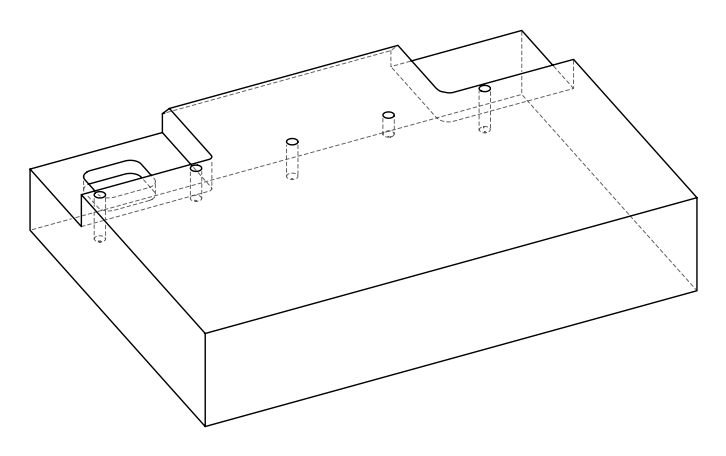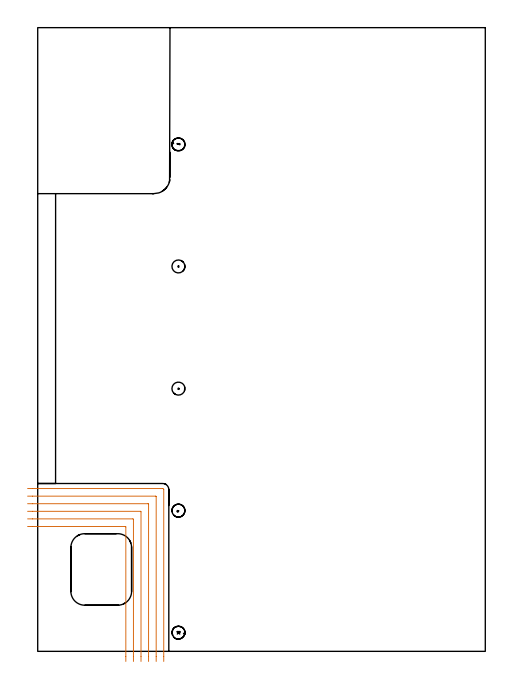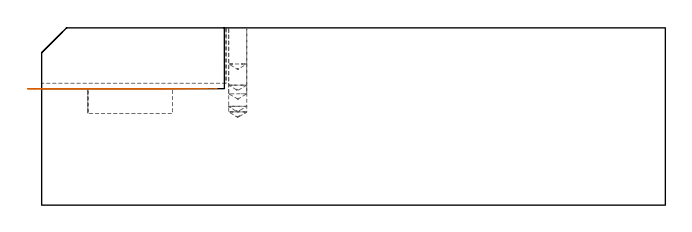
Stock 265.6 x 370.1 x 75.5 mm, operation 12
(PLAN: 14 operations, 4 tool changes, 95 min)
(1 SPOT_DRILL | STEP1POCKET | NXT0321_9005460120000 | 0.03 min | 149 mm3)
(2 SPOT_DRILL_1 | STEP1POCKET_1 | NXT0321_9005460120000 | 0.03 min | 148 mm3)
(3 SPOT_DRILL_2 | STEP1POCKET_2 | NXT0321_9005460120000 | 0.03 min | 7 mm3)
(4 SPOT_DRILL_3 | STEP1POCKET_3 | NXT0321_9005460120000 | 0.03 min | 6 mm3)
(5 SPOT_DRILL_4 | STEP1POCKET_4 | NXT0321_9005460120000 | 0.03 min | 0 mm3)
(6 DRILL_BLIND_HOLE_INTO_CENTER | STEP1POCKET | UGT0301_196 | 0.16 min | 1691 mm3)
(7 DRILL_BLIND_HOLE_INTO_CENTER_1 | STEP1POCKET_1 | UGT0301_196 | 0.12 min | 1163 mm3)
(8 DRILL_BLIND_HOLE_INTO_CENTER_2 | STEP1POCKET_2 | UGT0301_196 | 0.13 min | 1335 mm3)
(9 DRILL_BLIND_HOLE_INTO_CENTER_3 | STEP1POCKET_3 | UGT0301_196 | 0.08 min | 746 mm3)
(10 DRILL_BLIND_HOLE_INTO_CENTER_4 | STEP1POCKET_4 | UGT0301_196 | 0.15 min | 1580 mm3)
(11 AREA_MILL | FG_CHAMFER_SURFACE | UGT0205_001 | 5.75 min | 10351 mm3)
(12 MILL_CORNER_NOTCH_RECTANGULAR | CORNER_NOTCH_RECTANGULAR | NXT0201_008 | Follow Part, ap 1.5, ae 75% | 77.06 min | 200288 mm3)
(13 MILL_CORNER_NOTCH_RECTANGULAR_1 | CORNER_NOTCH_RECTANGULAR_1 | UGT0201_008 | Follow Part, ap 4, ae 75% | 10.33 min | 181681 mm3)
(14 MILL_RECTANGULAR_POCKET | POCKET_RECTANGULAR_STRAIGHT | UGT0201_008 | Follow Part, ap 4, ae 75% | 1.1 min | 15577 mm3)
(TOOL NXT0321_9005460120000 | NC Spot Drill, 142deg, 12mm, Carbide, Uncoated | D12 PA142 FL30 Z2)
(TOOL UGT0301_196 | Twist Drill 7.7 mm | D7.7 PA118 FL73 Z2)
(TOOL UGT0205_001 | Chamfer Mill 20 x 3 x 45 deg. | D20 FL50 Z2)
(TOOL NXT0201_008 | ENDMILL 6mm [2P460-0600-NA 1630] | D6 FL26 Z6)
(TOOL UGT0201_008 | End Mill 16 mm | D16 FL32 Z4)
(OP 12 MILL_CORNER_NOTCH_RECTANGULAR, part 2 of 2)
G0 Z85.5
X52.3 Y-6.
Z49.6
G1 Y-3.
Y73.803 F500.
G3 X52.003 Y74.1 R0.3
G1 X-3.
X-6. F250.
G0 Z85.5
X56.8 Y-6.
Z49.6
G1 Y-3.
Y78.303 F500.
G3 X56.503 Y78.6 R0.3
G1 X-3.
X-6. F250.
G0 Z85.5
X61.3 Y-6.
Z49.6
G1 Y-3.
Y82.803 F500.
G3 X61.003 Y83.1 R0.3
G1 X-3.
X-6. F250.
G0 Z85.5
X65.8 Y-6.
Z49.6
G1 Y-3.
Y87.303 F500.
G3 X65.503 Y87.6 R0.3
G1 X-3.
X-6. F250.
G0 Z85.5
X70.3 Y-6.
Z49.6
G1 Y-3.
Y91.802 F500.
G3 X70.002 Y92.1 R0.3
G1 X-3.
X-6. F250.
G0 Z85.5
X74.8 Y-6.
Z49.6
G1 Y-3.
Y96. F500.
G3 X74.2 Y96.6 R0.6
G1 X-3.
X-6. F250.
G0 Z85.5
M5
M2
